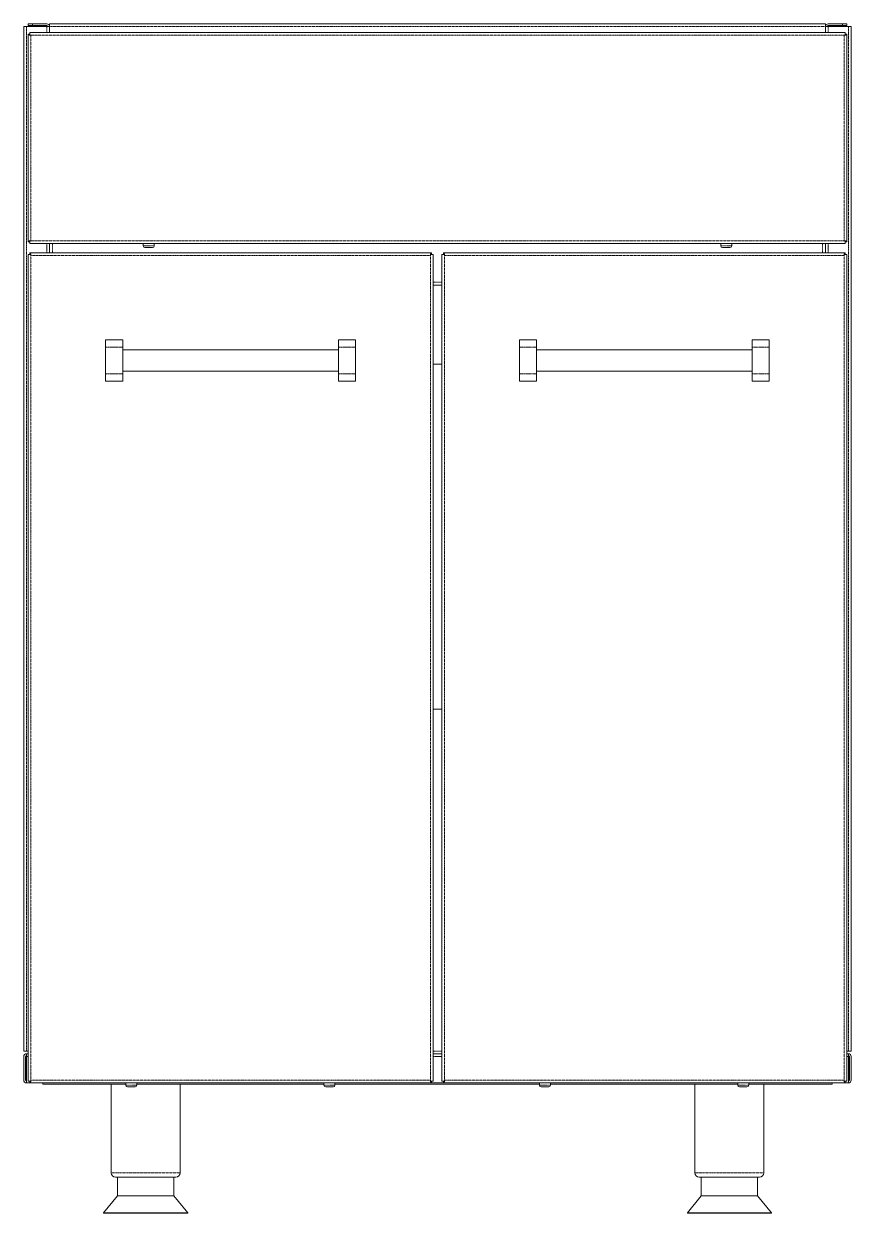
# Model space of a CAD drawing. Header units: millimetres. Extents: x 27602 to 523849, y 322139 to 568360.
# Drawn here: x 352338 to 376338, y 396533 to 431033 of the extents above; entities that cross this region are included whole.
import ezdxf

# ---------------------------------------------------------------- set-up
doc = ezdxf.new("R2010")
doc.units = ezdxf.units.MM
doc.linetypes.add('PHANTOM', pattern=[20, 10, -2, 2, -2, 2, -2])

msp = doc.modelspace()

# ---------------------------------------------------------------- linework, layer by layer
at = {"color": 7, "lineweight": 13, "ltscale": 0.001975}
for p, q in [((352417, 430954), (352338, 430954)), ((353088, 430954), (353009, 430954)), ((353088, 430954), (353088, 431033)), ((375588, 430954), (375588, 431033)), ((375588, 430954), (375667, 430954)), ((376259, 430954), (376338, 430954)), ((352510, 430783), (352510, 430704)), ((376164, 430783), (376164, 430704)), ((352510, 424737), (352510, 424658)), ((376164, 424737), (376164, 424658)), ((352542, 424344), (352463, 424344)), ((364213, 424344), (364134, 424344)), ((364542, 424344), (364463, 424344)), ((376213, 424344), (376134, 424344)), ((352417, 401237), (352338, 401237)), ((376259, 401237), (376338, 401237)), ((352542, 400360), (352463, 400360)), ((364213, 400360), (364134, 400360)), ((364542, 400360), (364463, 400360)), ((376213, 400360), (376134, 400360))]:
    msp.add_line(p, q, dxfattribs=at)
at = {"color": 7, "lineweight": 13, "ltscale": 0.03937}
for p, q in [((352338, 401237), (352338, 430954)), ((375588, 431033), (353088, 431033)), ((376338, 401237), (376338, 430954)), ((352462, 424706), (352462, 430735)), ((352510, 430783), (376164, 430783)), ((376212, 430735), (376212, 424706)), ((352510, 424658), (376164, 424658)), ((352511, 424392), (364165, 424392)), ((364511, 424392), (376165, 424392)), ((352463, 424344), (352463, 400360)), ((364213, 424344), (364213, 400360)), ((364463, 424344), (364463, 400360)), ((376213, 424344), (376213, 400360)), ((355213, 421580), (361462, 421580)), ((367213, 421580), (373462, 421580)), ((355213, 420955), (361462, 420955)), ((367213, 420955), (373462, 420955)), ((364165, 400312), (352511, 400312)), ((355296, 400277), (352887, 400277)), ((354874, 397703), (354874, 400277)), ((361046, 400277), (355615, 400277)), ((356874, 397703), (356874, 400277)), ((367296, 400277), (361365, 400277)), ((376165, 400312), (364511, 400312)), ((373046, 400277), (367615, 400277)), ((371804, 397703), (371804, 400277)), ((375790, 400277), (373365, 400277)), ((373804, 397703), (373804, 400277)), ((354999, 397578), (355874, 397578)), ((355882, 397578), (356749, 397578)), ((371929, 397578), (372804, 397578)), ((372812, 397578), (373679, 397578)), ((355061, 397033), (355874, 397033)), ((355874, 397033), (356686, 397033)), ((371991, 397033), (372804, 397033)), ((372804, 397033), (373616, 397033)), ((354655, 396549), (357093, 396549)), ((354655, 396533), (357093, 396533)), ((371585, 396549), (374023, 396549)), ((371585, 396533), (374023, 396533))]:
    msp.add_line(p, q, dxfattribs=at)
at = {"color": 7, "linetype": 'PHANTOM', "lineweight": 13, "ltscale": 0.03937}
for p, q in [((352417, 401237), (352417, 430954)), ((375588, 430954), (353088, 430954)), ((376259, 401237), (376259, 430954)), ((352541, 430704), (376133, 430704)), ((352541, 430704), (352541, 424737)), ((376133, 430704), (376133, 424737)), ((352541, 424737), (376133, 424737)), ((352542, 424313), (352542, 400391)), ((364134, 424313), (352542, 424313)), ((364134, 424313), (364134, 400391)), ((364542, 424313), (364542, 400391)), ((376134, 424313), (364542, 424313)), ((376134, 424313), (376134, 400391)), ((364134, 400391), (352542, 400391)), ((376134, 400391), (364542, 400391)), ((354874, 397703), (355874, 397703)), ((355883, 397703), (356874, 397703)), ((371804, 397703), (372804, 397703)), ((372813, 397703), (373804, 397703))]:
    msp.add_line(p, q, dxfattribs=at)
at = {"color": 7, "lineweight": 13, "ltscale": 0.0148}
for p, q in [((353009, 430954), (352417, 430954)), ((375667, 430954), (376259, 430954))]:
    msp.add_line(p, q, dxfattribs=at)
at = {"color": 7, "lineweight": 13, "ltscale": 0.003125}
for p, q in [((352463, 431033), (352588, 431033)), ((352463, 430985), (352588, 430985)), ((376088, 431033), (376213, 431033)), ((376088, 430985), (376213, 430985))]:
    msp.add_line(p, q, dxfattribs=at)
at = {"color": 7, "lineweight": 13, "ltscale": 0.0012}
for p, q in [((352463, 431033), (352463, 430985)), ((352588, 431033), (352588, 430985)), ((376088, 431033), (376088, 430985)), ((376213, 431033), (376213, 430985)), ((352462, 430735), (352510, 430735)), ((376212, 430735), (376164, 430735)), ((352462, 424706), (352510, 424706)), ((376212, 424706), (376164, 424706)), ((352511, 424392), (352511, 424344)), ((364165, 424392), (364165, 424344)), ((364511, 424392), (364511, 424344)), ((376165, 424392), (376165, 424344)), ((352417, 401158), (352417, 401110)), ((352511, 400312), (352511, 400360)), ((364165, 400312), (364165, 400360)), ((364511, 400312), (364511, 400360)), ((376165, 400312), (376165, 400360))]:
    msp.add_line(p, q, dxfattribs=at)
at = {"color": 7, "lineweight": 13, "ltscale": 0.010525}
for p, q in [((352588, 431033), (353009, 431033)), ((352588, 430985), (353009, 430985)), ((376088, 431033), (375667, 431033)), ((376088, 430985), (375667, 430985))]:
    msp.add_line(p, q, dxfattribs=at)
at = {"color": 7, "linetype": 'PHANTOM', "lineweight": 13, "ltscale": 0.004275}
for p, q in [((353009, 430783), (353009, 430954)), ((375667, 430783), (375667, 430954))]:
    msp.add_line(p, q, dxfattribs=at)
at = {"color": 7, "lineweight": 13, "ltscale": 0.004275}
for p, q in [((353088, 430954), (353088, 430783)), ((375588, 430954), (375588, 430783))]:
    msp.add_line(p, q, dxfattribs=at)
at = {"color": 7, "lineweight": 13, "ltscale": 0.001226}
for p, q in [((352541, 430704), (352492, 430704)), ((376133, 430704), (376182, 430704)), ((364134, 424313), (364134, 424362)), ((376134, 424313), (376134, 424362)), ((364134, 400391), (364134, 400342)), ((376134, 400391), (376134, 400342))]:
    msp.add_line(p, q, dxfattribs=at)
at = {"color": 7, "lineweight": 13, "ltscale": 0.000775014}
for p, q in [((352510, 430704), (352541, 430704)), ((352510, 424737), (352541, 424737))]:
    msp.add_line(p, q, dxfattribs=at)
at = {"color": 7, "lineweight": 13, "ltscale": 0.000775074}
for p, q in [((376133, 430704), (376164, 430704)), ((376133, 424737), (376164, 424737))]:
    msp.add_line(p, q, dxfattribs=at)
at = {"color": 7, "lineweight": 13, "ltscale": 0.000451216}
for p, q in [((352510, 424737), (352492, 424737)), ((352542, 424344), (352542, 424362)), ((364542, 424344), (364542, 424362))]:
    msp.add_line(p, q, dxfattribs=at)
at = {"color": 7, "lineweight": 13, "ltscale": 0.000451156}
msp.add_line((376164, 424737), (376182, 424737), dxfattribs=at)
at = {"color": 7, "linetype": 'PHANTOM', "lineweight": 13, "ltscale": 0.00665}
for p, q in [((353009, 424392), (353009, 424658)), ((353167, 424658), (353167, 424392)), ((375509, 424658), (375509, 424392)), ((375667, 424392), (375667, 424658))]:
    msp.add_line(p, q, dxfattribs=at)
at = {"color": 7, "lineweight": 13, "ltscale": 0.00665}
for p, q in [((353088, 424392), (353088, 424658)), ((353088, 424658), (353088, 424392)), ((375588, 424392), (375588, 424658)), ((375588, 424658), (375588, 424392))]:
    msp.add_line(p, q, dxfattribs=at)
at = {"color": 7, "lineweight": 13, "ltscale": 0.007975}
for p, q in [((355803, 424658), (356122, 424658)), ((372553, 424658), (372872, 424658)), ((355296, 400312), (355615, 400312)), ((361046, 400312), (361365, 400312)), ((367296, 400312), (367615, 400312)), ((373046, 400312), (373365, 400312))]:
    msp.add_line(p, q, dxfattribs=at)
at = {"color": 7, "lineweight": 13, "ltscale": 0.00165}
for p, q in [((355803, 424658), (355803, 424592)), ((356122, 424658), (356122, 424592)), ((372553, 424658), (372553, 424592)), ((372872, 424658), (372872, 424592)), ((355296, 400312), (355296, 400246)), ((355615, 400312), (355615, 400246)), ((361046, 400312), (361046, 400246)), ((361365, 400312), (361365, 400246)), ((367296, 400312), (367296, 400246)), ((367615, 400312), (367615, 400246)), ((373046, 400312), (373046, 400246)), ((373365, 400312), (373365, 400246))]:
    msp.add_line(p, q, dxfattribs=at)
at = {"color": 7, "linetype": 'PHANTOM', "lineweight": 13, "ltscale": 0.007975}
for p, q in [((355803, 424592), (356122, 424592)), ((372553, 424592), (372872, 424592)), ((355296, 400246), (355615, 400246)), ((361046, 400246), (361365, 400246)), ((367296, 400246), (367615, 400246)), ((373046, 400246), (373365, 400246))]:
    msp.add_line(p, q, dxfattribs=at)
at = {"color": 7, "lineweight": 13, "ltscale": 0.005475}
for p, q in [((355853, 424542), (356072, 424542)), ((372603, 424542), (372822, 424542)), ((355346, 400196), (355565, 400196)), ((361096, 400196), (361315, 400196)), ((367346, 400196), (367565, 400196)), ((373096, 400196), (373315, 400196))]:
    msp.add_line(p, q, dxfattribs=at)
at = {"color": 7, "lineweight": 13, "ltscale": 0.000774954}
for p, q in [((352542, 424344), (352542, 424313)), ((364134, 424344), (364134, 424313)), ((364542, 424344), (364542, 424313)), ((376134, 424344), (376134, 424313))]:
    msp.add_line(p, q, dxfattribs=at)
at = {"color": 7, "linetype": 'PHANTOM', "lineweight": 13, "ltscale": 0.00625}
for p, q in [((364463, 423535), (364213, 423535)), ((364463, 401237), (364213, 401237)), ((364213, 401079), (364463, 401079))]:
    msp.add_line(p, q, dxfattribs=at)
at = {"color": 7, "lineweight": 13, "ltscale": 0.00625}
for p, q in [((364463, 423456), (364213, 423456)), ((364213, 421158), (364463, 421158)), ((364463, 411158), (364213, 411158)), ((364213, 401158), (364463, 401158))]:
    msp.add_line(p, q, dxfattribs=at)
at = {"color": 7, "lineweight": 13, "ltscale": 0.005323}
for p, q in [((354713, 421867), (354713, 421654)), ((355213, 421867), (355213, 421654)), ((361463, 421654), (361463, 421867)), ((361963, 421654), (361963, 421867)), ((366713, 421867), (366713, 421654)), ((367213, 421867), (367213, 421654)), ((373463, 421654), (373463, 421867)), ((373963, 421654), (373963, 421867)), ((354713, 420880), (354713, 420667)), ((355213, 420880), (355213, 420667)), ((361463, 420667), (361463, 420880)), ((361963, 420667), (361963, 420880)), ((366713, 420880), (366713, 420667)), ((367213, 420880), (367213, 420667)), ((373463, 420667), (373463, 420880)), ((373963, 420667), (373963, 420880))]:
    msp.add_line(p, q, dxfattribs=at)
at = {"color": 7, "lineweight": 13, "ltscale": 0.0125}
for p, q in [((354713, 421867), (355213, 421867)), ((361963, 421867), (361463, 421867)), ((366713, 421867), (367213, 421867)), ((373963, 421867), (373463, 421867)), ((354713, 420667), (355213, 420667)), ((361963, 420667), (361463, 420667)), ((366713, 420667), (367213, 420667)), ((373963, 420667), (373463, 420667))]:
    msp.add_line(p, q, dxfattribs=at)
at = {"color": 7, "lineweight": 13, "ltscale": 0.019355}
for p, q in [((354713, 420880), (354713, 421654)), ((355213, 420880), (355213, 421654)), ((361463, 421654), (361463, 420880)), ((361963, 421654), (361963, 420880)), ((366713, 420880), (366713, 421654)), ((367213, 420880), (367213, 421654)), ((373463, 421654), (373463, 420880)), ((373963, 421654), (373963, 420880))]:
    msp.add_line(p, q, dxfattribs=at)
at = {"color": 7, "linetype": 'PHANTOM', "lineweight": 13, "ltscale": 0.0125}
for p, q in [((354713, 421654), (355213, 421654)), ((361963, 421654), (361463, 421654)), ((366713, 421654), (367213, 421654)), ((373963, 421654), (373463, 421654)), ((354713, 420880), (355213, 420880)), ((361963, 420880), (361463, 420880)), ((366713, 420880), (367213, 420880)), ((373963, 420880), (373463, 420880))]:
    msp.add_line(p, q, dxfattribs=at)
at = {"color": 7, "lineweight": 13, "ltscale": 0.007812}
for p, q in [((361462, 421267), (361462, 421580)), ((361462, 420955), (361462, 421267)), ((373462, 421267), (373462, 421580)), ((373462, 420955), (373462, 421267))]:
    msp.add_line(p, q, dxfattribs=at)
at = {"color": 7, "lineweight": 13, "ltscale": 0.00115}
for p, q in [((352417, 401237), (352463, 401237)), ((376259, 401237), (376213, 401237)), ((352417, 401158), (352463, 401158)), ((376213, 401158), (376259, 401158))]:
    msp.add_line(p, q, dxfattribs=at)
at = {"color": 7, "lineweight": 13, "ltscale": 0.0172}
for p, q in [((352338, 401079), (352338, 400391)), ((352386, 401079), (352386, 400391)), ((376290, 400391), (376290, 401079)), ((376338, 400391), (376338, 401079))]:
    msp.add_line(p, q, dxfattribs=at)
at = {"color": 7, "lineweight": 13, "ltscale": 0.001548}
for p, q in [((352417, 401141), (352417, 401079)), ((376259, 401141), (376259, 401079))]:
    msp.add_line(p, q, dxfattribs=at)
at = {"color": 7, "linetype": 'PHANTOM', "lineweight": 13, "ltscale": 0.00115}
for p, q in [((352417, 401079), (352463, 401079)), ((376213, 401079), (376259, 401079))]:
    msp.add_line(p, q, dxfattribs=at)
at = {"color": 7, "lineweight": 13, "ltscale": 0.019175}
for p, q in [((352417, 400312), (352417, 401079)), ((376259, 401079), (376259, 400312))]:
    msp.add_line(p, q, dxfattribs=at)
at = {"color": 7, "lineweight": 13, "ltscale": 0.000426758}
msp.add_line((376259, 401158), (376259, 401141), dxfattribs=at)
at = {"color": 7, "lineweight": 13, "ltscale": 0.000171143}
msp.add_line((376259, 401158), (376259, 401152), dxfattribs=at)
at = {"color": 7, "lineweight": 13, "ltscale": 0.00235}
for p, q in [((352417, 400312), (352511, 400312)), ((352511, 400312), (352417, 400312)), ((376259, 400312), (376165, 400312)), ((376165, 400312), (376259, 400312))]:
    msp.add_line(p, q, dxfattribs=at)
at = {"color": 7, "lineweight": 13, "ltscale": 0.000774999}
for p, q in [((352542, 400391), (352542, 400360)), ((364134, 400391), (364134, 400360)), ((364542, 400391), (364542, 400360)), ((376134, 400391), (376134, 400360))]:
    msp.add_line(p, q, dxfattribs=at)
at = {"color": 7, "lineweight": 13, "ltscale": 0.000451204}
for p, q in [((352542, 400360), (352542, 400342)), ((364542, 400360), (364542, 400342))]:
    msp.add_line(p, q, dxfattribs=at)
at = {"color": 7, "lineweight": 13, "ltscale": 0.00087479}
for p, q in [((352887, 400312), (352887, 400277)), ((375790, 400277), (375790, 400312))]:
    msp.add_line(p, q, dxfattribs=at)
at = {"color": 7, "lineweight": 13, "ltscale": 0.00865}
msp.add_line((364511, 400312), (364165, 400312), dxfattribs=at)
at = {"color": 7, "lineweight": 13, "ltscale": 0.013625}
for p, q in [((355061, 397578), (355061, 397033)), ((356686, 397578), (356686, 397033)), ((371991, 397578), (371991, 397033)), ((373616, 397578), (373616, 397033))]:
    msp.add_line(p, q, dxfattribs=at)
at = {"color": 7, "linetype": 'PHANTOM', "lineweight": 13, "ltscale": 0.000221988}
msp.add_line((355874, 397703), (355883, 397703), dxfattribs=at)
at = {"color": 7, "lineweight": 13, "ltscale": 0.000194249}
msp.add_line((355874, 397578), (355882, 397578), dxfattribs=at)
at = {"color": 7, "linetype": 'PHANTOM', "lineweight": 13, "ltscale": 0.000221973}
msp.add_line((372804, 397703), (372813, 397703), dxfattribs=at)
at = {"color": 7, "lineweight": 13, "ltscale": 0.000194279}
msp.add_line((372804, 397578), (372812, 397578), dxfattribs=at)
at = {"color": 7, "lineweight": 13, "ltscale": 0.0158}
for p, q in [((355061, 397033), (354655, 396549)), ((356686, 397033), (357093, 396549)), ((371991, 397033), (371585, 396549)), ((373616, 397033), (374023, 396549))]:
    msp.add_line(p, q, dxfattribs=at)
at = {"color": 7, "lineweight": 13, "ltscale": 0.000396248}
for p, q in [((354655, 396549), (354655, 396533)), ((357093, 396549), (357093, 396533)), ((371585, 396549), (371585, 396533)), ((374023, 396549), (374023, 396533))]:
    msp.add_line(p, q, dxfattribs=at)
at = {"color": 7, "lineweight": 13, "ltscale": 0.03937}
for points in [[(352462, 430735), (352464, 430729), (352467, 430723), (352474, 430716), (352492, 430704)], [(376182, 430704), (376199, 430715), (376205, 430721), (376211, 430729), (376212, 430735)], [(352492, 424737), (352476, 424727), (352469, 424721), (352464, 424712), (352462, 424706)], [(376212, 424706), (376211, 424714), (376205, 424721), (376197, 424728), (376182, 424737)], [(352542, 424362), (352532, 424379), (352526, 424385), (352517, 424391), (352511, 424392)], [(364165, 424392), (364159, 424391), (364153, 424387), (364147, 424381), (364134, 424362)], [(364542, 424362), (364532, 424379), (364526, 424385), (364517, 424391), (364511, 424392)], [(376165, 424392), (376159, 424391), (376153, 424387), (376147, 424381), (376134, 424362)], [(352511, 400312), (352519, 400314), (352526, 400319), (352533, 400327), (352542, 400342)], [(364134, 400342), (364145, 400326), (364151, 400319), (364159, 400314), (364165, 400312)], [(364511, 400312), (364519, 400314), (364526, 400319), (364533, 400327), (364542, 400342)], [(376134, 400342), (376145, 400326), (376151, 400319), (376159, 400314), (376165, 400312)]]:
    msp.add_lwpolyline(points, dxfattribs=at)
for centre, radius, start, end in [((353009, 430954), 79, 0, 90), ((353009, 430954), 31, 0, 90), ((375667, 430954), 79, 90, 180), ((375667, 430954), 31, 90, 180), ((355853, 424592), 50, 180, 270), ((356072, 424592), 50, 270, 0), ((372603, 424592), 50, 180, 270), ((372822, 424592), 50, 270, 0), ((352417, 401079), 79, 90, 180), ((352417, 401079), 31, 90, 180), ((376259, 401079), 79, 0, 90), ((376259, 401079), 31, 0, 90), ((352417, 400391), 79, 180, 270), ((352417, 400391), 31, 180, 270), ((355346, 400246), 50, 180, 270), ((355565, 400246), 50, 270, 0), ((361096, 400246), 50, 180, 270), ((361315, 400246), 50, 270, 0), ((367346, 400246), 50, 180, 270), ((367565, 400246), 50, 270, 0), ((373096, 400246), 50, 180, 270), ((373315, 400246), 50, 270, 0), ((376259, 400391), 79, 270, 0), ((376259, 400391), 31, 270, 0), ((354999, 397703), 125, 180, 270), ((356749, 397703), 125, 270, 360), ((371929, 397703), 125, 180, 270), ((373679, 397703), 125, 270, 360)]:
    msp.add_arc(centre, radius, start, end, dxfattribs=at)

doc.saveas('drawing.dxf')
